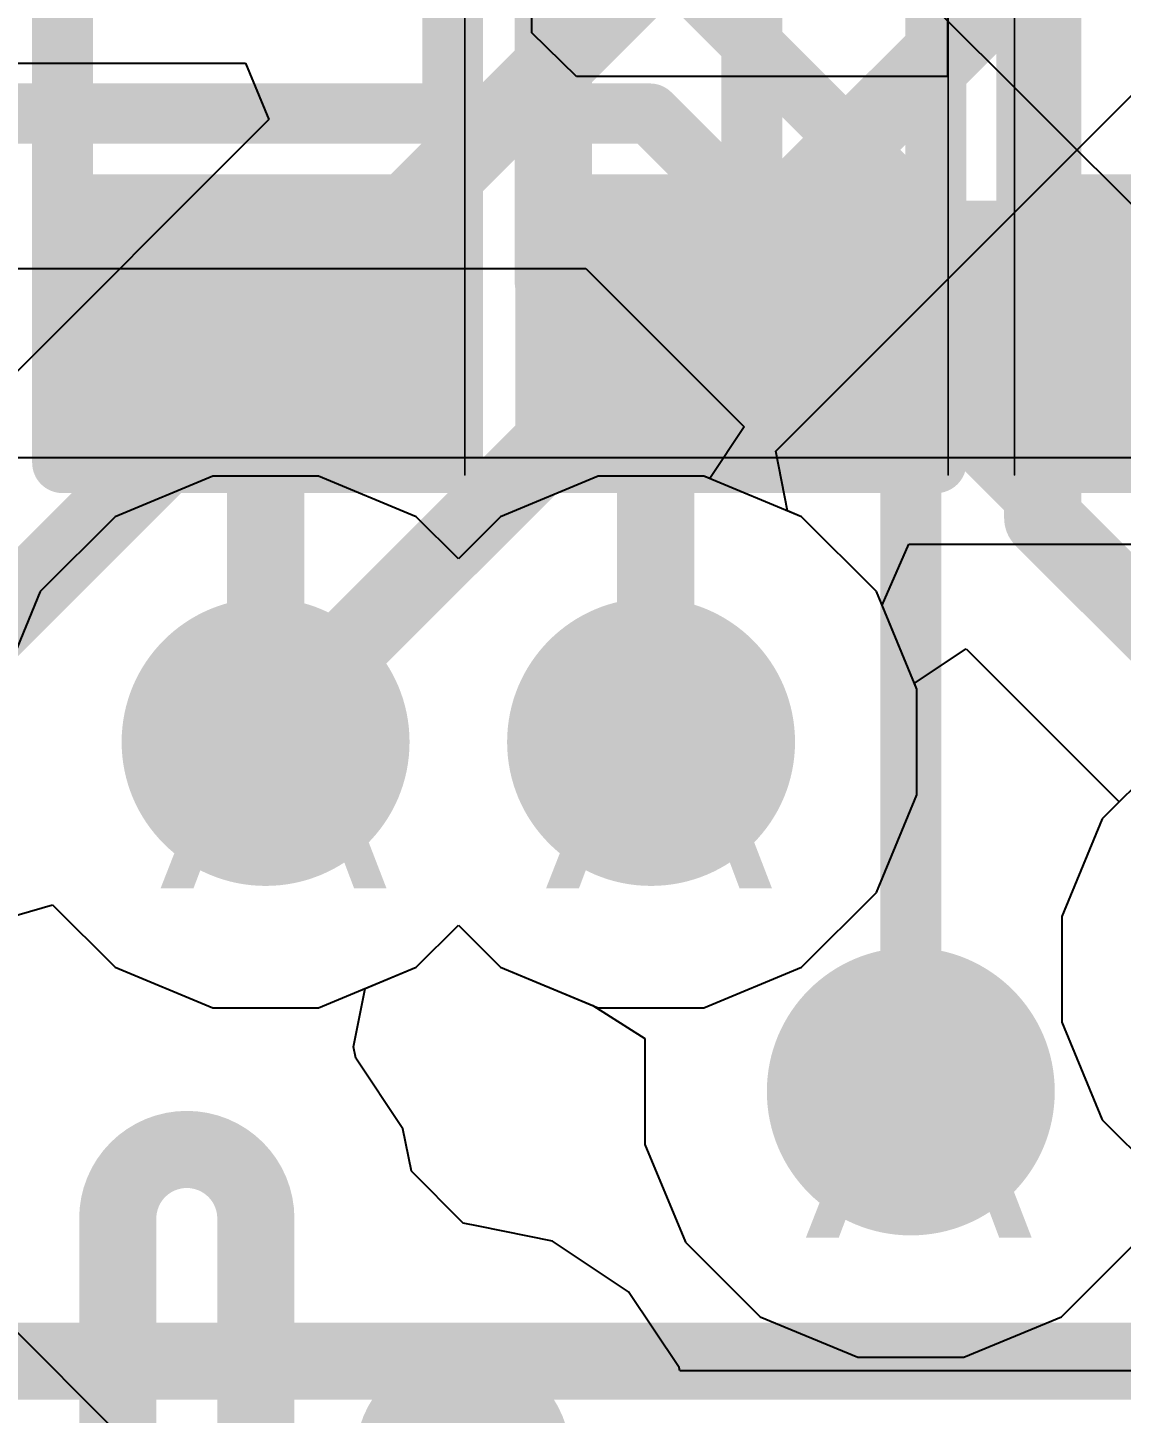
# Model space of a CAD drawing. Header units: inches. Extents: x 0 to 5271, y 0 to 5417.
# Drawn here: x 110.275 to 112.554, y 74.09 to 76.978 of the extents above; entities that cross this region are included whole.
import ezdxf

# ---------------------------------------------------------------- set-up
doc = ezdxf.new("R2010")
doc.units = ezdxf.units.IN
for name, color, linetype in [('Bottom Layer', 5, 'Continuous'), ('Bottom Overlay', 54, 'Continuous'), ('Bottom Paste', 16, 'Continuous'), ('Bottom Solder', 6, 'Continuous'), ('Drill Drawing', 1, 'Continuous'), ('L2_GND1', 16, 'Continuous'), ('L3_SIG1', 76, 'Continuous'), ('L4_PWR', 90, 'Continuous'), ('L5_GND2', 156, 'Continuous'), ('L6_SIG2', 130, 'Continuous'), ('L7_GND3', 216, 'Continuous'), ('Top Layer', 1, 'Continuous'), ('Via Holes', 16, 'Continuous')]:
    doc.layers.add(name, color=color, linetype=linetype)
doc.styles.add('Arial', font='', dxfattribs={"height": 0.2})
doc.styles.get('Arial').set_extended_font_data('Arial')

# ---------------------------------------------------------------- blocks, each defined once
blk = doc.blocks.new('R___0402_B_53')
at = {"layer": 'Bottom Layer'}
for points in [[(-0.2413, 0.3175), (-0.2413, -0.3175), (-0.6985, -0.3175), (-0.6985, 0.3175)], [(0.6985, 0.3175), (0.6985, -0.3175), (0.2413, -0.3175), (0.2413, 0.3175)]]:
    blk.add_hatch(color=5, dxfattribs=at).paths.add_polyline_path(points)
at = {"layer": 'Bottom Paste'}
for points in [[(-0.2413, 0.3175), (-0.2413, -0.3175), (-0.6985, -0.3175), (-0.6985, 0.3175)], [(0.6985, 0.3175), (0.6985, -0.3175), (0.2413, -0.3175), (0.2413, 0.3175)]]:
    blk.add_hatch(color=16, dxfattribs=at).paths.add_polyline_path(points)
at = {"layer": 'Bottom Solder'}
for points in [[(-0.1863, 0.3725), (-0.1863, -0.3725), (-0.7535, -0.3725), (-0.7535, 0.3725)], [(0.7535, 0.3725), (0.7535, -0.3725), (0.1863, -0.3725), (0.1863, 0.3725)]]:
    blk.add_hatch(color=6, dxfattribs=at).paths.add_polyline_path(points)
at = {"layer": 'Bottom Overlay'}
for points in [[(0.7874, 0.4064, 0.127, 0.127, 0), (-0.7874, 0.4064, 0.127, 0.127, 0)], [(-0.7874, -0.4064, 0.127, 0.127, 0), (-0.7874, 0.4064, 0.127, 0.127, 0)], [(0.7874, -0.4064, 0.127, 0.127, 0), (0.7874, 0.4064, 0.127, 0.127, 0)], [(0.8128, 0.4318, 0.00323, 0.00323, 0), (-0.8128, 0.4318, 0.00323, 0.00323, 0)], [(0.7874, -0.4064, 0.127, 0.127, 0), (-0.7874, -0.4064, 0.127, 0.127, 0)]]:
    blk.add_lwpolyline(points, format="xyseb", dxfattribs=at)
for points in [[(-0.8192, 0.4064, 0.0635, 0.0635, 1), (-0.7557, 0.4064, 0.0635, 0.0635, 1)], [(-0.8192, 0.4064, 0.0635, 0.0635, 1), (-0.7557, 0.4064, 0.0635, 0.0635, 1)], [(0.7556, 0.4064, 0.0635, 0.0635, 1), (0.8191, 0.4064, 0.0635, 0.0635, 1)], [(0.7556, 0.4064, 0.0635, 0.0635, 1), (0.8191, 0.4064, 0.0635, 0.0635, 1)], [(-0.8136, 0.4318, 0.00161, 0.00161, 1), (-0.812, 0.4318, 0.00161, 0.00161, 1)], [(0.812, 0.4318, 0.00161, 0.00161, 1), (0.8136, 0.4318, 0.00161, 0.00161, 1)], [(-0.8192, -0.4064, 0.0635, 0.0635, 1), (-0.7557, -0.4064, 0.0635, 0.0635, 1)], [(-0.8192, -0.4064, 0.0635, 0.0635, 1), (-0.7557, -0.4064, 0.0635, 0.0635, 1)], [(0.7556, -0.4064, 0.0635, 0.0635, 1), (0.8191, -0.4064, 0.0635, 0.0635, 1)], [(0.7556, -0.4064, 0.0635, 0.0635, 1), (0.8191, -0.4064, 0.0635, 0.0635, 1)]]:
    blk.add_lwpolyline(points, format="xyseb", close=True, dxfattribs=at)
blk = doc.blocks.new('R___0402_B_439')
at = {"layer": 'Bottom Layer'}
for points in [[(-0.2413, 0.3175), (-0.2413, -0.3175), (-0.6985, -0.3175), (-0.6985, 0.3175)], [(0.6985, 0.3175), (0.6985, -0.3175), (0.2413, -0.3175), (0.2413, 0.3175)]]:
    blk.add_hatch(color=5, dxfattribs=at).paths.add_polyline_path(points)
at = {"layer": 'Bottom Paste'}
for points in [[(-0.2413, 0.3175), (-0.2413, -0.3175), (-0.6985, -0.3175), (-0.6985, 0.3175)], [(0.6985, 0.3175), (0.6985, -0.3175), (0.2413, -0.3175), (0.2413, 0.3175)]]:
    blk.add_hatch(color=16, dxfattribs=at).paths.add_polyline_path(points)
at = {"layer": 'Bottom Solder'}
for points in [[(-0.1863, 0.3725), (-0.1863, -0.3725), (-0.7535, -0.3725), (-0.7535, 0.3725)], [(0.7535, 0.3725), (0.7535, -0.3725), (0.1863, -0.3725), (0.1863, 0.3725)]]:
    blk.add_hatch(color=6, dxfattribs=at).paths.add_polyline_path(points)
at = {"layer": 'Bottom Overlay'}
for points in [[(0.7874, 0.4064, 0.127, 0.127, 0), (-0.7874, 0.4064, 0.127, 0.127, 0)], [(-0.7874, -0.4064, 0.127, 0.127, 0), (-0.7874, 0.4064, 0.127, 0.127, 0)], [(0.7874, -0.4064, 0.127, 0.127, 0), (0.7874, 0.4064, 0.127, 0.127, 0)], [(0.8128, 0.4318, 0.00323, 0.00323, 0), (-0.8128, 0.4318, 0.00323, 0.00323, 0)], [(0.7874, -0.4064, 0.127, 0.127, 0), (-0.7874, -0.4064, 0.127, 0.127, 0)]]:
    blk.add_lwpolyline(points, format="xyseb", dxfattribs=at)
for points in [[(-0.8191, 0.4064, 0.0635, 0.0635, 1), (-0.7556, 0.4064, 0.0635, 0.0635, 1)], [(-0.8191, 0.4064, 0.0635, 0.0635, 1), (-0.7556, 0.4064, 0.0635, 0.0635, 1)], [(0.7557, 0.4064, 0.0635, 0.0635, 1), (0.8192, 0.4064, 0.0635, 0.0635, 1)], [(0.7557, 0.4064, 0.0635, 0.0635, 1), (0.8192, 0.4064, 0.0635, 0.0635, 1)], [(-0.8136, 0.4318, 0.00161, 0.00161, 1), (-0.812, 0.4318, 0.00161, 0.00161, 1)], [(0.812, 0.4318, 0.00161, 0.00161, 1), (0.8136, 0.4318, 0.00161, 0.00161, 1)], [(-0.8191, -0.4064, 0.0635, 0.0635, 1), (-0.7556, -0.4064, 0.0635, 0.0635, 1)], [(-0.8191, -0.4064, 0.0635, 0.0635, 1), (-0.7556, -0.4064, 0.0635, 0.0635, 1)], [(0.7557, -0.4064, 0.0635, 0.0635, 1), (0.8192, -0.4064, 0.0635, 0.0635, 1)], [(0.7557, -0.4064, 0.0635, 0.0635, 1), (0.8192, -0.4064, 0.0635, 0.0635, 1)]]:
    blk.add_lwpolyline(points, format="xyseb", close=True, dxfattribs=at)
blk = doc.blocks.new('RES_0402_B_440')
at = {"layer": 'Bottom Layer'}
for points in [[(-0.2413, 0.3175), (-0.2413, -0.3175), (-0.6985, -0.3175), (-0.6985, 0.3175)], [(0.6985, 0.3175), (0.6985, -0.3175), (0.2413, -0.3175), (0.2413, 0.3175)]]:
    blk.add_hatch(color=5, dxfattribs=at).paths.add_polyline_path(points)
at = {"layer": 'Bottom Paste'}
for points in [[(-0.2413, 0.3175), (-0.2413, -0.3175), (-0.6985, -0.3175), (-0.6985, 0.3175)], [(0.6985, 0.3175), (0.6985, -0.3175), (0.2413, -0.3175), (0.2413, 0.3175)]]:
    blk.add_hatch(color=16, dxfattribs=at).paths.add_polyline_path(points)
at = {"layer": 'Bottom Solder'}
for points in [[(-0.1863, 0.3725), (-0.1863, -0.3725), (-0.7535, -0.3725), (-0.7535, 0.3725)], [(0.7535, 0.3725), (0.7535, -0.3725), (0.1863, -0.3725), (0.1863, 0.3725)]]:
    blk.add_hatch(color=6, dxfattribs=at).paths.add_polyline_path(points)
at = {"layer": 'Bottom Overlay'}
for points in [[(-0.7874, 0.4064, 0.127, 0.127, 0), (-0.7874, -0.4064, 0.127, 0.127, 0)], [(-0.7874, 0.4064, 0.127, 0.127, 0), (0.7874, 0.4064, 0.127, 0.127, 0)], [(0.7874, 0.4064, 0.127, 0.127, 0), (0.7874, -0.4064, 0.127, 0.127, 0)], [(-0.8128, 0.4318, 0.00323, 0.00323, 0), (0.8128, 0.4318, 0.00323, 0.00323, 0)], [(-0.7874, -0.4064, 0.127, 0.127, 0), (0.7874, -0.4064, 0.127, 0.127, 0)]]:
    blk.add_lwpolyline(points, format="xyseb", dxfattribs=at)
for points in [[(-0.8192, 0.4064, 0.0635, 0.0635, 1), (-0.7557, 0.4064, 0.0635, 0.0635, 1)], [(-0.8192, 0.4064, 0.0635, 0.0635, 1), (-0.7557, 0.4064, 0.0635, 0.0635, 1)], [(0.7556, 0.4064, 0.0635, 0.0635, 1), (0.8191, 0.4064, 0.0635, 0.0635, 1)], [(0.7556, 0.4064, 0.0635, 0.0635, 1), (0.8191, 0.4064, 0.0635, 0.0635, 1)], [(-0.8136, 0.4318, 0.00161, 0.00161, 1), (-0.812, 0.4318, 0.00161, 0.00161, 1)], [(0.812, 0.4318, 0.00161, 0.00161, 1), (0.8136, 0.4318, 0.00161, 0.00161, 1)], [(-0.8192, -0.4064, 0.0635, 0.0635, 1), (-0.7557, -0.4064, 0.0635, 0.0635, 1)], [(-0.8192, -0.4064, 0.0635, 0.0635, 1), (-0.7557, -0.4064, 0.0635, 0.0635, 1)], [(0.7556, -0.4064, 0.0635, 0.0635, 1), (0.8191, -0.4064, 0.0635, 0.0635, 1)], [(0.7556, -0.4064, 0.0635, 0.0635, 1), (0.8191, -0.4064, 0.0635, 0.0635, 1)]]:
    blk.add_lwpolyline(points, format="xyseb", close=True, dxfattribs=at)

msp = doc.modelspace()

# ---------------------------------------------------------------- hatches: boundary and pattern name
at = {"layer": 'Bottom Layer'}
msp.add_hatch(color=5, dxfattribs=at).paths.add_polyline_path([(111.4187, 76.1604), (113.0489, 76.1604), (113.0489, 76.6176), (111.4187, 76.6176)])
h = msp.add_hatch(color=5, dxfattribs=at)
edge = h.paths.add_edge_path()
edge.add_arc((110.771, 75.4893), 0.3, 0, 360)
h = msp.add_hatch(color=5, dxfattribs=at)
edge = h.paths.add_edge_path()
edge.add_arc((111.5743, 75.4893), 0.3, 0, 360)
h = msp.add_hatch(color=5, dxfattribs=at)
edge = h.paths.add_edge_path()
edge.add_arc((112.1156, 74.7608), 0.3, 0, 360)
at = {"layer": 'L2_GND1'}
h = msp.add_hatch(color=16, dxfattribs=at)
edge = h.paths.add_edge_path()
edge.add_arc((110.771, 75.4893), 0.3, 0, 360)
h = msp.add_hatch(color=16, dxfattribs=at)
edge = h.paths.add_edge_path()
edge.add_arc((111.5743, 75.4893), 0.3, 0, 360)
h = msp.add_hatch(color=16, dxfattribs=at)
edge = h.paths.add_edge_path()
edge.add_arc((112.1156, 74.7608), 0.3, 0, 360)
at = {"layer": 'L3_SIG1'}
h = msp.add_hatch(color=76, dxfattribs=at)
edge = h.paths.add_edge_path()
edge.add_arc((110.771, 75.4893), 0.3, 0, 360)
h = msp.add_hatch(color=76, dxfattribs=at)
edge = h.paths.add_edge_path()
edge.add_arc((111.5743, 75.4893), 0.3, 0, 360)
h = msp.add_hatch(color=76, dxfattribs=at)
edge = h.paths.add_edge_path()
edge.add_arc((112.1156, 74.7608), 0.3, 0, 360)
at = {"layer": 'L4_PWR'}
h = msp.add_hatch(color=90, dxfattribs=at)
edge = h.paths.add_edge_path()
edge.add_arc((110.771, 75.4893), 0.3, 0, 360)
h = msp.add_hatch(color=90, dxfattribs=at)
edge = h.paths.add_edge_path()
edge.add_arc((111.5743, 75.4893), 0.3, 0, 360)
h = msp.add_hatch(color=90, dxfattribs=at)
edge = h.paths.add_edge_path()
edge.add_arc((112.1156, 74.7608), 0.3, 0, 360)
at = {"layer": 'L5_GND2'}
h = msp.add_hatch(color=156, dxfattribs=at)
edge = h.paths.add_edge_path()
edge.add_arc((110.771, 75.4893), 0.3, 0, 360)
h = msp.add_hatch(color=156, dxfattribs=at)
edge = h.paths.add_edge_path()
edge.add_arc((111.5743, 75.4893), 0.3, 0, 360)
h = msp.add_hatch(color=156, dxfattribs=at)
edge = h.paths.add_edge_path()
edge.add_arc((112.1156, 74.7608), 0.3, 0, 360)
at = {"layer": 'L6_SIG2'}
h = msp.add_hatch(color=130, dxfattribs=at)
edge = h.paths.add_edge_path()
edge.add_arc((110.771, 75.4893), 0.3, 0, 360)
h = msp.add_hatch(color=130, dxfattribs=at)
edge = h.paths.add_edge_path()
edge.add_arc((111.5743, 75.4893), 0.3, 0, 360)
h = msp.add_hatch(color=130, dxfattribs=at)
edge = h.paths.add_edge_path()
edge.add_arc((112.1156, 74.7608), 0.3, 0, 360)
at = {"layer": 'L7_GND3'}
h = msp.add_hatch(color=216, dxfattribs=at)
edge = h.paths.add_edge_path()
edge.add_arc((110.771, 75.4893), 0.3, 0, 360)
h = msp.add_hatch(color=216, dxfattribs=at)
edge = h.paths.add_edge_path()
edge.add_arc((111.5743, 75.4893), 0.3, 0, 360)
h = msp.add_hatch(color=216, dxfattribs=at)
edge = h.paths.add_edge_path()
edge.add_arc((112.1156, 74.7608), 0.3, 0, 360)
at = {"layer": 'Top Layer'}
h = msp.add_hatch(color=1, dxfattribs=at)
edge = h.paths.add_edge_path()
edge.add_arc((110.771, 75.4893), 0.3, 0, 360)
h = msp.add_hatch(color=1, dxfattribs=at)
edge = h.paths.add_edge_path()
edge.add_arc((111.5743, 75.4893), 0.3, 0, 360)
h = msp.add_hatch(color=1, dxfattribs=at)
edge = h.paths.add_edge_path()
edge.add_arc((112.1156, 74.7608), 0.3, 0, 360)
at = {"layer": 'Via Holes'}
h = msp.add_hatch(color=7, dxfattribs=at)
edge = h.paths.add_edge_path()
edge.add_arc((110.771, 75.4893), 0.15, 0, 360)
h = msp.add_hatch(color=7, dxfattribs=at)
edge = h.paths.add_edge_path()
edge.add_arc((111.5743, 75.4893), 0.15, 0, 360)
h = msp.add_hatch(color=7, dxfattribs=at)
edge = h.paths.add_edge_path()
edge.add_arc((112.1156, 74.7608), 0.15, 0, 360)

# ---------------------------------------------------------------- linework, layer by layer
at = {"layer": 'Bottom Layer'}
for p, q in [((111.3259, 76.9674), (111.3259, 77.8114)), ((112.192, 77.8113), (112.192, 76.8765)), ((111.4187, 76.8765), (111.3259, 76.9674)), ((112.192, 76.8765), (111.4187, 76.8765)), ((112.0559, 75.7744), (112.1116, 75.9014)), ((112.1116, 75.9014), (112.9364, 75.9014)), ((112.1283, 75.5995), (112.0559, 75.7744)), ((112.1283, 75.3791), (112.1283, 75.5995)), ((112.6705, 75.4852), (112.5147, 75.3293)), ((112.044, 75.1755), (112.1283, 75.3791)), ((112.5147, 75.3293), (112.4304, 75.1257)), ((111.8881, 75.0196), (112.044, 75.1755)), ((110.2071, 75.1152), (110.3272, 75.1497)), ((110.3272, 75.1497), (110.4572, 75.0196)), ((112.4304, 75.1257), (112.4304, 74.9053)), ((111.0848, 75.0196), (111.1727, 75.1075)), ((111.1727, 75.1075), (111.2605, 75.0196)), ((110.4572, 75.0196), (110.6608, 74.9353)), ((110.8812, 74.9353), (111.0848, 75.0196)), ((111.2605, 75.0196), (111.4641, 74.9353)), ((111.6845, 74.9353), (111.8881, 75.0196)), ((110.6608, 74.9353), (110.8812, 74.9353)), ((111.4641, 74.9353), (111.6845, 74.9353)), ((112.4304, 74.9053), (112.5147, 74.7017)), ((112.5147, 74.7017), (112.6705, 74.5458))]:
    msp.add_line(p, q, dxfattribs=at)
for points in [[(110.7544, 76.389, 0.1608, 0.1608, 0), (110.771, 76.3724, 0.1608, 0.1608, 0)], [(110.771, 75.4893, 0.1608, 0.1608, 0), (110.771, 76.3724, 0.1608, 0.1608, 0)], [(111.5838, 76.2112, 0.1608, 0.1608, 0), (111.7616, 76.389, 0.1608, 0.1608, 0)], [(111.7108, 76.3382, 0.127, 0.127, 0), (111.7616, 76.389, 0.127, 0.127, 0)], [(111.5838, 75.4988, 0.1608, 0.1608, 0), (111.5838, 76.2112, 0.1608, 0.1608, 0)], [(111.5743, 75.4893, 0.1608, 0.1608, 0), (111.5838, 75.4988, 0.1608, 0.1608, 0)]]:
    msp.add_lwpolyline(points, format="xyseb", dxfattribs=at)
for points in [[(110.7143, 76.389, 0.0804, 0.0804, 1), (110.7946, 76.389, 0.0804, 0.0804, 1)], [(110.7308, 76.3724, 0.0804, 0.0804, 1), (110.8112, 76.3724, 0.0804, 0.0804, 1)], [(110.7308, 76.3724, 0.0804, 0.0804, 1), (110.8112, 76.3724, 0.0804, 0.0804, 1)], [(111.7214, 76.389, 0.0804, 0.0804, 1), (111.8018, 76.389, 0.0804, 0.0804, 1)], [(111.7299, 76.389, 0.0635, 0.0635, 1), (111.7934, 76.389, 0.0635, 0.0635, 1)], [(111.6791, 76.3382, 0.0635, 0.0635, 1), (111.7426, 76.3382, 0.0635, 0.0635, 1)], [(111.5436, 76.2112, 0.0804, 0.0804, 1), (111.624, 76.2112, 0.0804, 0.0804, 1)], [(111.5436, 76.2112, 0.0804, 0.0804, 1), (111.624, 76.2112, 0.0804, 0.0804, 1)], [(110.7308, 75.4893, 0.0804, 0.0804, 1), (110.8112, 75.4893, 0.0804, 0.0804, 1)], [(111.5341, 75.4893, 0.0804, 0.0804, 1), (111.6145, 75.4893, 0.0804, 0.0804, 1)], [(111.5436, 75.4988, 0.0804, 0.0804, 1), (111.624, 75.4988, 0.0804, 0.0804, 1)], [(111.5436, 75.4988, 0.0804, 0.0804, 1), (111.624, 75.4988, 0.0804, 0.0804, 1)]]:
    msp.add_lwpolyline(points, format="xyseb", close=True, dxfattribs=at)
at = {"layer": 'L2_GND1'}
for p, q in [((110.6608, 76.0433), (110.4572, 75.9589)), ((110.8812, 76.0433), (110.6608, 76.0433)), ((111.0848, 75.9589), (110.8812, 76.0433)), ((111.4641, 76.0433), (111.2605, 75.9589)), ((111.6845, 76.0433), (111.4641, 76.0433)), ((111.8881, 75.9589), (111.6845, 76.0433)), ((110.4572, 75.9589), (110.3013, 75.8031)), ((111.1727, 75.8711), (111.0848, 75.9589)), ((111.2605, 75.9589), (111.1727, 75.8711)), ((112.044, 75.8031), (111.8881, 75.9589)), ((110.3013, 75.8031), (110.217, 75.5995)), ((112.1283, 75.5995), (112.044, 75.8031)), ((112.1283, 75.3791), (112.1283, 75.5995)), ((112.6705, 75.4852), (112.5147, 75.3293)), ((112.044, 75.1755), (112.1283, 75.3791)), ((112.5147, 75.3293), (112.4304, 75.1257)), ((111.8881, 75.0196), (112.044, 75.1755)), ((112.4304, 75.1257), (112.4304, 74.9053)), ((111.0848, 75.0196), (111.1727, 75.1075)), ((111.1727, 75.1075), (111.2605, 75.0196)), ((110.9786, 74.9756), (111.0848, 75.0196)), ((111.2605, 75.0196), (111.4641, 74.9353)), ((111.6845, 74.9353), (111.8881, 75.0196)), ((110.9542, 74.8537), (110.9786, 74.9756)), ((111.4641, 74.9353), (111.6845, 74.9353)), ((112.4304, 74.9053), (112.5147, 74.7017)), ((110.9589, 74.83), (110.9542, 74.8537)), ((111.0573, 74.6827), (110.9589, 74.83)), ((112.5147, 74.7017), (112.6705, 74.5458)), ((111.0749, 74.5944), (111.0573, 74.6827)), ((111.1824, 74.4863), (111.0749, 74.5944)), ((111.2147, 74.4798), (111.1824, 74.4863)), ((111.369, 74.4491), (111.2147, 74.4798)), ((111.5272, 74.3434), (111.369, 74.4491)), ((111.6329, 74.1852), (111.5272, 74.3434)), ((111.6342, 74.1787), (111.6329, 74.1852)), ((114.9728, 74.1787), (111.6342, 74.1787))]:
    msp.add_line(p, q, dxfattribs=at)
for points in [[(110.4629, 74.4961, 0.1608, 0.1608, -1), (110.7507, 74.4961, 0.1608, 0.1608, 0)], [(110.4629, 73.7277, 0.1608, 0.1608, 0), (110.4629, 74.4961, 0.1608, 0.1608, 0)], [(110.7507, 73.7688, 0.1608, 0.1608, 0), (110.7507, 74.4961, 0.1608, 0.1608, 0)], [(111.0385, 73.9986, 0.1608, 0.1608, -1), (111.3263, 73.9986, 0.1608, 0.1608, 0)]]:
    msp.add_lwpolyline(points, format="xyseb", dxfattribs=at)
for points in [[(110.4227, 74.4961, 0.0804, 0.0804, 1), (110.5031, 74.4961, 0.0804, 0.0804, 1)], [(110.4227, 74.4961, 0.0804, 0.0804, 1), (110.5031, 74.4961, 0.0804, 0.0804, 1)], [(110.7105, 74.4961, 0.0804, 0.0804, 1), (110.7909, 74.4961, 0.0804, 0.0804, 1)], [(110.7105, 74.4961, 0.0804, 0.0804, 1), (110.7909, 74.4961, 0.0804, 0.0804, 1)]]:
    msp.add_lwpolyline(points, format="xyseb", close=True, dxfattribs=at)
at = {"layer": 'L3_SIG1'}
for p, q in [((113.1853, 75.9999), (111.9051, 77.2801)), ((108.6606, 76.4762), (111.4383, 76.4762)), ((111.4383, 76.4762), (111.7685, 76.1459)), ((111.7685, 76.1459), (111.6966, 76.0383)), ((110.6608, 76.0433), (110.4572, 75.9589)), ((110.8812, 76.0433), (110.6608, 76.0433)), ((111.0848, 75.9589), (110.8812, 76.0433)), ((111.4641, 76.0433), (111.2605, 75.9589)), ((111.6845, 76.0433), (111.4641, 76.0433)), ((111.6966, 76.0383), (111.6845, 76.0433)), ((110.4572, 75.9589), (110.3013, 75.8031)), ((111.1727, 75.8711), (111.0848, 75.9589)), ((111.2605, 75.9589), (111.1727, 75.8711)), ((110.3013, 75.8031), (110.217, 75.5995)), ((112.1233, 75.6116), (112.231, 75.6835)), ((112.231, 75.6835), (112.5499, 75.3646)), ((112.1283, 75.5995), (112.1233, 75.6116)), ((112.1283, 75.3791), (112.1283, 75.5995)), ((112.044, 75.1755), (112.1283, 75.3791)), ((112.5499, 75.3646), (112.5147, 75.3293)), ((112.5147, 75.3293), (112.4304, 75.1257)), ((111.8881, 75.0196), (112.044, 75.1755)), ((110.2071, 75.1152), (110.3272, 75.1497)), ((110.3272, 75.1497), (110.4572, 75.0196)), ((112.4304, 75.1257), (112.4304, 74.9053)), ((111.0848, 75.0196), (111.1727, 75.1075)), ((111.1727, 75.1075), (111.2605, 75.0196)), ((110.4572, 75.0196), (110.6608, 74.9353)), ((110.8812, 74.9353), (111.0848, 75.0196)), ((111.2605, 75.0196), (111.4641, 74.9353)), ((111.6845, 74.9353), (111.8881, 75.0196)), ((110.6608, 74.9353), (110.8812, 74.9353)), ((111.4641, 74.9353), (111.6845, 74.9353)), ((112.4304, 74.9053), (112.5147, 74.7017)), ((112.5147, 74.7017), (112.6705, 74.5458))]:
    msp.add_line(p, q, dxfattribs=at)
for points in [[(111.6767, 77.0517, 0.1256, 0.1256, 0), (113.0722, 75.6563, 0.1256, 0.1256, 0)], [(104.9171, 76.7992, 0.1256, 0.1256, 0), (111.5721, 76.7992, 0.1256, 0.1256, 0)], [(111.5721, 76.7992, 0.1256, 0.1256, 0), (112.8936, 75.4777, 0.1256, 0.1256, 0)]]:
    msp.add_lwpolyline(points, format="xyseb", dxfattribs=at)
msp.add_lwpolyline([(111.5407, 76.7992, 0.0628, 0.0628, 1), (111.6035, 76.7992, 0.0628, 0.0628, 1)], format="xyseb", close=True, dxfattribs=at)
msp.add_lwpolyline([(111.5407, 76.7992, 0.0628, 0.0628, 1), (111.6035, 76.7992, 0.0628, 0.0628, 1)], format="xyseb", close=True, dxfattribs=at)
at = {"layer": 'L4_PWR'}
for p, q in [((113.2801, 76.0818), (109.2855, 76.0818)), ((110.2071, 75.1152), (110.3272, 75.1497)), ((110.3272, 75.1497), (110.4572, 75.0196)), ((111.0848, 75.0196), (111.1727, 75.1075)), ((111.1727, 75.1075), (111.2605, 75.0196)), ((110.4572, 75.0196), (110.6608, 74.9353)), ((110.8812, 74.9353), (111.0848, 75.0196)), ((111.2605, 75.0196), (111.4527, 74.94)), ((110.6608, 74.9353), (110.8812, 74.9353)), ((111.4527, 74.94), (111.5616, 74.871)), ((111.5616, 74.871), (111.5616, 74.6506)), ((111.5616, 74.6506), (111.6459, 74.447)), ((111.6459, 74.447), (111.8018, 74.2911)), ((112.4294, 74.2911), (112.5853, 74.447)), ((111.8018, 74.2911), (112.0054, 74.2068)), ((112.2258, 74.2068), (112.4294, 74.2911)), ((112.0054, 74.2068), (112.2258, 74.2068))]:
    msp.add_line(p, q, dxfattribs=at)
at = {"layer": 'L5_GND2'}
for p, q in [((110.6608, 76.0433), (110.4572, 75.9589)), ((110.8812, 76.0433), (110.6608, 76.0433)), ((111.0848, 75.9589), (110.8812, 76.0433)), ((111.4641, 76.0433), (111.2605, 75.9589)), ((111.6845, 76.0433), (111.4641, 76.0433)), ((111.8881, 75.9589), (111.6845, 76.0433)), ((110.4572, 75.9589), (110.3013, 75.8031)), ((111.1727, 75.8711), (111.0848, 75.9589)), ((111.2605, 75.9589), (111.1727, 75.8711)), ((112.044, 75.8031), (111.8881, 75.9589)), ((110.3013, 75.8031), (110.217, 75.5995)), ((112.1283, 75.5995), (112.044, 75.8031)), ((112.1283, 75.3791), (112.1283, 75.5995)), ((112.6705, 75.4852), (112.5147, 75.3293)), ((112.044, 75.1755), (112.1283, 75.3791)), ((112.5147, 75.3293), (112.4304, 75.1257)), ((111.8881, 75.0196), (112.044, 75.1755)), ((110.2071, 75.1152), (110.3272, 75.1497)), ((110.3272, 75.1497), (110.4572, 75.0196)), ((112.4304, 75.1257), (112.4304, 74.9053)), ((111.0848, 75.0196), (111.1727, 75.1075)), ((111.1727, 75.1075), (111.2605, 75.0196)), ((110.4572, 75.0196), (110.6608, 74.9353)), ((110.8812, 74.9353), (111.0848, 75.0196)), ((111.2605, 75.0196), (111.4641, 74.9353)), ((111.6845, 74.9353), (111.8881, 75.0196)), ((110.6608, 74.9353), (110.8812, 74.9353)), ((111.4641, 74.9353), (111.6845, 74.9353)), ((112.4304, 74.9053), (112.5147, 74.7017)), ((112.5147, 74.7017), (112.6705, 74.5458))]:
    msp.add_line(p, q, dxfattribs=at)
at = {"layer": 'L6_SIG2'}
for p, q in [((111.8341, 76.0956), (114.4376, 78.6991)), ((101.1615, 76.9042), (110.729, 76.9042)), ((110.729, 76.9042), (110.7776, 76.7869)), ((110.7776, 76.7869), (109.718, 75.7273)), ((111.8589, 75.9711), (111.8341, 76.0956)), ((111.8881, 75.9589), (111.8589, 75.9711)), ((112.044, 75.8031), (111.8881, 75.9589)), ((112.1283, 75.5995), (112.044, 75.8031)), ((112.1283, 75.3791), (112.1283, 75.5995)), ((112.6705, 75.4852), (112.5147, 75.3293)), ((112.044, 75.1755), (112.1283, 75.3791)), ((112.5147, 75.3293), (112.4304, 75.1257)), ((111.8881, 75.0196), (112.044, 75.1755)), ((110.2071, 75.1152), (110.3272, 75.1497)), ((110.3272, 75.1497), (110.4572, 75.0196)), ((112.4304, 75.1257), (112.4304, 74.9053)), ((111.0848, 75.0196), (111.1727, 75.1075)), ((111.1727, 75.1075), (111.2605, 75.0196)), ((110.4572, 75.0196), (110.6608, 74.9353)), ((110.8812, 74.9353), (111.0848, 75.0196)), ((111.2605, 75.0196), (111.4641, 74.9353)), ((111.6845, 74.9353), (111.8881, 75.0196)), ((110.6608, 74.9353), (110.8812, 74.9353)), ((111.4641, 74.9353), (111.6845, 74.9353)), ((112.4304, 74.9053), (112.5147, 74.7017)), ((112.5147, 74.7017), (112.6705, 74.5458)), ((111.5809, 72.9314), (109.9337, 74.5785))]:
    msp.add_line(p, q, dxfattribs=at)
for points in [[(109.6462, 75.1733, 0.1608, 0.1608, 0), (114.5336, 80.0608, 0.1608, 0.1608, 0)], [(110.8218, 75.5655, 0.1608, 0.1608, 0), (114.6059, 79.3496, 0.1608, 0.1608, 0)]]:
    msp.add_lwpolyline(points, format="xyseb", dxfattribs=at)
msp.add_lwpolyline([(110.7816, 75.5655, 0.0804, 0.0804, 1), (110.862, 75.5655, 0.0804, 0.0804, 1)], format="xyseb", close=True, dxfattribs=at)
at = {"layer": 'L7_GND3'}
for p, q in [((110.6608, 76.0433), (110.4572, 75.9589)), ((110.8812, 76.0433), (110.6608, 76.0433)), ((111.0848, 75.9589), (110.8812, 76.0433)), ((111.4641, 76.0433), (111.2605, 75.9589)), ((111.6845, 76.0433), (111.4641, 76.0433)), ((111.8881, 75.9589), (111.6845, 76.0433)), ((110.4572, 75.9589), (110.3013, 75.8031)), ((111.1727, 75.8711), (111.0848, 75.9589)), ((111.2605, 75.9589), (111.1727, 75.8711)), ((112.044, 75.8031), (111.8881, 75.9589)), ((110.3013, 75.8031), (110.217, 75.5995)), ((112.1283, 75.5995), (112.044, 75.8031)), ((112.1283, 75.3791), (112.1283, 75.5995)), ((112.6705, 75.4852), (112.5147, 75.3293)), ((112.044, 75.1755), (112.1283, 75.3791)), ((112.5147, 75.3293), (112.4304, 75.1257)), ((111.8881, 75.0196), (112.044, 75.1755)), ((110.2071, 75.1152), (110.3272, 75.1497)), ((110.3272, 75.1497), (110.4572, 75.0196)), ((112.4304, 75.1257), (112.4304, 74.9053)), ((111.0848, 75.0196), (111.1727, 75.1075)), ((111.1727, 75.1075), (111.2605, 75.0196)), ((110.4572, 75.0196), (110.6608, 74.9353)), ((110.8812, 74.9353), (111.0848, 75.0196)), ((111.2605, 75.0196), (111.4641, 74.9353)), ((111.6845, 74.9353), (111.8881, 75.0196)), ((110.6608, 74.9353), (110.8812, 74.9353)), ((111.4641, 74.9353), (111.6845, 74.9353)), ((112.4304, 74.9053), (112.5147, 74.7017)), ((112.5147, 74.7017), (112.6705, 74.5458))]:
    msp.add_line(p, q, dxfattribs=at)
at = {"layer": 'Top Layer'}
for points in [[(111.7843, 76.4258, 0.127, 0.127, 0), (111.7843, 79.426, 0.127, 0.127, 0)], [(111.3705, 76.4485, 0.1608, 0.1608, 0), (111.3705, 79.3145, 0.1608, 0.1608, 0)], [(112.3904, 75.9559, 0.1608, 0.1608, 0), (112.3904, 78.3037, 0.1608, 0.1608, 0)], [(111.3705, 76.4485, 0.1608, 0.1608, 0), (111.5838, 76.2351, 0.1608, 0.1608, 0)], [(111.7843, 76.4258, 0.127, 0.127, 0), (112.1156, 76.0944, 0.127, 0.127, 0)], [(111.5838, 75.4988, 0.1608, 0.1608, 0), (111.5838, 76.2351, 0.1608, 0.1608, 0)], [(112.1156, 74.7608, 0.127, 0.127, 0), (112.1156, 76.0944, 0.127, 0.127, 0)], [(112.3904, 75.9559, 0.1608, 0.1608, 0), (112.9003, 75.446, 0.1608, 0.1608, 0)], [(111.5743, 75.4893, 0.1608, 0.1608, 0), (111.5838, 75.4988, 0.1608, 0.1608, 0)], [(109.5177, 74.1985, 0.1608, 0.1608, 0), (115.3257, 74.1985, 0.1608, 0.1608, 0)]]:
    msp.add_lwpolyline(points, format="xyseb", dxfattribs=at)
for points in [[(111.3303, 76.4485, 0.0804, 0.0804, 1), (111.4107, 76.4485, 0.0804, 0.0804, 1)], [(111.3303, 76.4485, 0.0804, 0.0804, 1), (111.4107, 76.4485, 0.0804, 0.0804, 1)], [(111.7525, 76.4258, 0.0635, 0.0635, 1), (111.816, 76.4258, 0.0635, 0.0635, 1)], [(111.7525, 76.4258, 0.0635, 0.0635, 1), (111.816, 76.4258, 0.0635, 0.0635, 1)], [(111.5436, 76.2351, 0.0804, 0.0804, 1), (111.624, 76.2351, 0.0804, 0.0804, 1)], [(111.5436, 76.2351, 0.0804, 0.0804, 1), (111.624, 76.2351, 0.0804, 0.0804, 1)], [(112.0838, 76.0944, 0.0635, 0.0635, 1), (112.1474, 76.0944, 0.0635, 0.0635, 1)], [(112.0838, 76.0944, 0.0635, 0.0635, 1), (112.1474, 76.0944, 0.0635, 0.0635, 1)], [(112.3503, 75.9559, 0.0804, 0.0804, 1), (112.4306, 75.9559, 0.0804, 0.0804, 1)], [(112.3503, 75.9559, 0.0804, 0.0804, 1), (112.4306, 75.9559, 0.0804, 0.0804, 1)], [(111.5341, 75.4893, 0.0804, 0.0804, 1), (111.6145, 75.4893, 0.0804, 0.0804, 1)], [(111.5436, 75.4988, 0.0804, 0.0804, 1), (111.624, 75.4988, 0.0804, 0.0804, 1)], [(111.5436, 75.4988, 0.0804, 0.0804, 1), (111.624, 75.4988, 0.0804, 0.0804, 1)], [(112.0838, 74.7608, 0.0635, 0.0635, 1), (112.1474, 74.7608, 0.0635, 0.0635, 1)]]:
    msp.add_lwpolyline(points, format="xyseb", close=True, dxfattribs=at)

# ---------------------------------------------------------------- block references
for name, p, rotation in [('R___0402_B_53', (110.7544, 76.8589), 270), ('R___0402_B_439', (111.7616, 76.8589), 270), ('RES_0402_B_440', (112.7634, 76.8589), 90)]:
    msp.add_blockref(name, p, dxfattribs=dict(rotation=rotation))

# ---------------------------------------------------------------- texts
at = {"layer": 'Drill Drawing', "style": 'Arial'}
for p in [(110.5509, 75.1846), (111.3542, 75.1846), (111.8955, 74.4561)]:
    msp.add_text('A', height=0.508, dxfattribs=at).set_placement(p)

doc.saveas('drawing.dxf')
